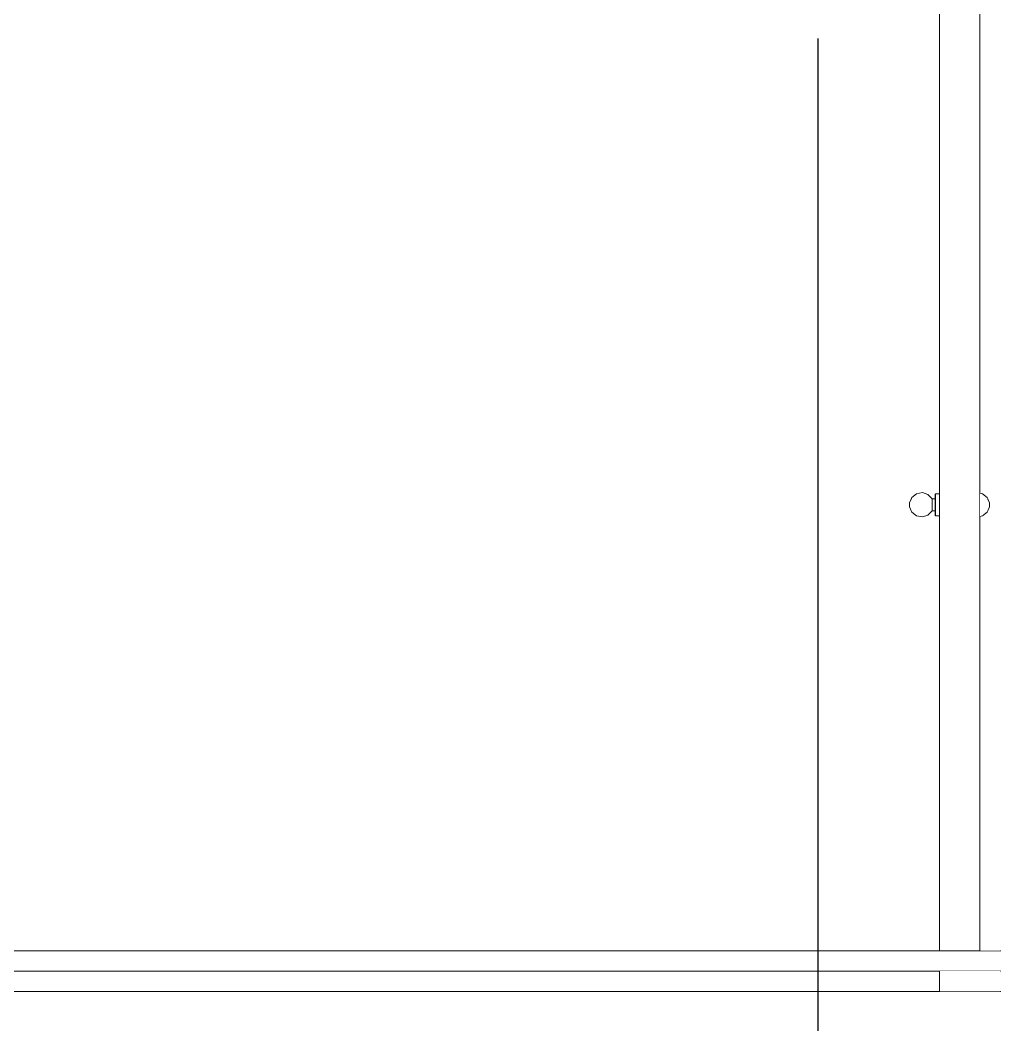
# Model space of a CAD drawing. Extents: x -3080 to 28500, y -1326 to 31609.
# Drawn here: x 25063.2 to 25303.7, y 27187.5 to 27435.3 of the extents above; entities that cross this region are included whole.
import ezdxf
from ezdxf.xclip import XClip

# ---------------------------------------------------------------- set-up
doc = ezdxf.new("R2010")
doc.units = 0
doc.header["$LTSCALE"] = 100
doc.header["$XCLIPFRAME"] = 2
doc.linetypes.add('188K-SM-07-F10-MECH-CR PIPE-Y2257103$0$X-S-FAB_SL ALL$0$COL-CEN-LIN', pattern=[3.25, 2.5, -0.25, 0.25, -0.25])
doc.linetypes.add('188K-SM-07-F10-MECH-CR PIPE-Y2257103$0$X-S-FAB_SL ALL$0$Wipeout_Contour', pattern=[1, 0, -1])
for name, color, linetype in [('0-xref', 8, 'Continuous'), ('188K-SM-07-F10-MECH-CR PIPE-Y2257103$0$X-S-FAB_SL ALL$0$A-WALL-IN', 7, 'Continuous'), ('188K-SM-07-F10-MECH-CR PIPE-Y2257103$0$X-S-FAB_SL ALL$0$ASP_1', 1, 'Continuous'), ('188K-SM-07-F10-MECH-CR PIPE-Y2257103$0$X-S-FAB_SL ALL$0$CCL', 15, '188K-SM-07-F10-MECH-CR PIPE-Y2257103$0$X-S-FAB_SL ALL$0$COL-CEN-LIN'), ('188K-SM-07-F10-MECH-CR PIPE-Y2257103$0$X-S-FAB_SL ALL$0$Door', 7, 'Continuous'), ('188K-SM-07-F10-MECH-CR PIPE-Y2257103$0$X-S-FAB_SL ALL$0$Hattch', 7, 'Continuous'), ('188K-SM-07-F10-MECH-CR PIPE-Y2257103$0$X-S-FAB_SL ALL$0$S-SLAB', 7, 'Continuous')]:
    doc.layers.add(name, color=color, linetype=linetype)

# ---------------------------------------------------------------- blocks, each defined once
blk = doc.blocks.new('188K-SM-07-F10-MECH-CR PIPE-Y2257103$0$X-S-FAB_SL ALL$0$剖面元素_7_3', base_point=(23061.26, -8263.06))
at = {"color": 254, "linetype": '188K-SM-07-F10-MECH-CR PIPE-Y2257103$0$X-S-FAB_SL ALL$0$Wipeout_Contour', "lineweight": 0, "ltscale": 194960.480665}
blk.add_wipeout([(48000.26, -7398.06), (48351.26, -7398.06), (48351.26, -7393.06), (48000.26, -7393.06)], dxfattribs=at).dxf.layer = '188K-SM-07-F10-MECH-CR PIPE-Y2257103$0$X-S-FAB_SL ALL$0$Hattch'
blk = doc.blocks.new('188K-SM-07-F10-MECH-CR PIPE-Y2257103$0$X-S-FAB_SL ALL$0$剖面元素_33_3', base_point=(23061.26, -8263.06))
at = {"layer": '188K-SM-07-F10-MECH-CR PIPE-Y2257103$0$X-S-FAB_SL ALL$0$S-SLAB', "color": 1, "lineweight": 0}
blk.add_line((49266.26, -7398.06), (48000.26, -7398.06), dxfattribs=at)
blk = doc.blocks.new('188K-SM-07-F10-MECH-CR PIPE-Y2257103$0$X-S-FAB_SL ALL$0$剖面元素_36_3', base_point=(23061.26, -8263.06))
at = {"layer": '188K-SM-07-F10-MECH-CR PIPE-Y2257103$0$X-S-FAB_SL ALL$0$S-SLAB', "color": 15, "lineweight": 0}
for p, q in [((48351.26, -7388.06), (48000.26, -7388.06)), ((49266.26, -7388.06), (48361.26, -7388.06)), ((49266.26, -7393.06), (48000.26, -7393.06))]:
    blk.add_line(p, q, dxfattribs=at)
blk = doc.blocks.new('188K-SM-07-F10-MECH-CR PIPE-Y2257103$0$X-S-FAB_SL ALL$0$剖面元素_2226_3', base_point=(23061.26, -8263.06))
at = {"color": 254, "linetype": '188K-SM-07-F10-MECH-CR PIPE-Y2257103$0$X-S-FAB_SL ALL$0$Wipeout_Contour', "lineweight": 0, "ltscale": 586877.618142}
blk.add_wipeout([(48361.26, -7118.06), (48361.26, -7275.21), (48361.91, -7275.33), (48363.05, -7276.23), (48363.63, -7277.57), (48363.63, -7278.56), (48363.05, -7279.89), (48361.91, -7280.8), (48361.26, -7280.92), (48361.26, -7388.06), (48366.26, -7388.06), (48366.26, -7118.06)], dxfattribs=at).dxf.layer = '188K-SM-07-F10-MECH-CR PIPE-Y2257103$0$X-S-FAB_SL ALL$0$Hattch'
at = {"color": 254, "linetype": '188K-SM-07-F10-MECH-CR PIPE-Y2257103$0$X-S-FAB_SL ALL$0$Wipeout_Contour', "lineweight": 0, "ltscale": 195684.006471}
blk.add_wipeout([(48366.26, -7398.06), (48366.26, -7393.06), (48351.26, -7393.06), (48351.26, -7398.06)], dxfattribs=at).dxf.layer = '188K-SM-07-F10-MECH-CR PIPE-Y2257103$0$X-S-FAB_SL ALL$0$Hattch'
at = {"layer": '188K-SM-07-F10-MECH-CR PIPE-Y2257103$0$X-S-FAB_SL ALL$0$A-WALL-IN', "color": 8, "lineweight": 0}
blk.add_line((48351.26, -7398.06), (48351.26, -7393.06), dxfattribs=at)
blk = doc.blocks.new('188K-SM-07-F10-MECH-CR PIPE-Y2257103$0$X-S-FAB_SL ALL$0$剖面元素_2227_3', base_point=(23061.26, -8263.06))
at = {"layer": '188K-SM-07-F10-MECH-CR PIPE-Y2257103$0$X-S-FAB_SL ALL$0$A-WALL-IN', "color": 7, "lineweight": 0}
for p, q in [((48351.26, -7118.06), (48351.26, -7388.06)), ((48361.26, -7118.06), (48361.26, -7388.06)), ((48361.26, -7388.06), (48351.26, -7388.06))]:
    blk.add_line(p, q, dxfattribs=at)
blk = doc.blocks.new('188K-SM-07-F10-MECH-CR PIPE-Y2257103$0$X-S-FAB_SL ALL$0$剖面元素_2228_3', base_point=(23061.26, -8263.06))
at = {"layer": '188K-SM-07-F10-MECH-CR PIPE-Y2257103$0$X-S-FAB_SL ALL$0$Door', "color": 8, "lineweight": 0}
for p, q in [((48351.25, -7163.06), (48351.25, -7170.73)), ((48351.25, -7179.7), (48351.25, -7187.37)), ((48351.25, -7196.34), (48351.25, -7204.01)), ((48351.25, -7212.98), (48351.25, -7220.65)), ((48351.25, -7229.62), (48351.25, -7237.29)), ((48351.25, -7246.26), (48351.25, -7253.93)), ((48351.25, -7262.9), (48351.25, -7270.56)), ((48351.25, -7287.2), (48351.25, -7294.87)), ((48351.25, -7303.84), (48351.25, -7311.51)), ((48351.25, -7320.48), (48351.25, -7328.15)), ((48351.25, -7337.12), (48351.25, -7344.79)), ((48351.25, -7353.76), (48351.25, -7361.43)), ((48351.25, -7370.4), (48351.25, -7378.06))]:
    blk.add_line(p, q, dxfattribs=at)
at = {"color": 254, "linetype": '188K-SM-07-F10-MECH-CR PIPE-Y2257103$0$X-S-FAB_SL ALL$0$Wipeout_Contour', "lineweight": 0, "ltscale": 195555.209718}
blk.add_wipeout([(48344.47, -7276.23), (48343.89, -7277.57), (48343.89, -7277.64), (48344.47, -7276.48)], dxfattribs=at).dxf.layer = '188K-SM-07-F10-MECH-CR PIPE-Y2257103$0$X-S-FAB_SL ALL$0$Hattch'
at = {"color": 254, "linetype": '188K-SM-07-F10-MECH-CR PIPE-Y2257103$0$X-S-FAB_SL ALL$0$Wipeout_Contour', "lineweight": 0, "ltscale": 195630.995733}
blk.add_wipeout([(48363.05, -7276.23), (48363.05, -7276.48), (48363.63, -7277.64), (48363.63, -7277.57)], dxfattribs=at).dxf.layer = '188K-SM-07-F10-MECH-CR PIPE-Y2257103$0$X-S-FAB_SL ALL$0$Hattch'
at = {"color": 254, "linetype": '188K-SM-07-F10-MECH-CR PIPE-Y2257103$0$X-S-FAB_SL ALL$0$Wipeout_Contour', "lineweight": 0, "ltscale": 195555.418083}
blk.add_wipeout([(48343.89, -7277.64), (48343.89, -7277.82), (48344.47, -7277.15), (48344.47, -7276.48)], dxfattribs=at).dxf.layer = '188K-SM-07-F10-MECH-CR PIPE-Y2257103$0$X-S-FAB_SL ALL$0$Hattch'
at = {"color": 254, "linetype": '188K-SM-07-F10-MECH-CR PIPE-Y2257103$0$X-S-FAB_SL ALL$0$Wipeout_Contour', "lineweight": 0, "ltscale": 195631.204017}
blk.add_wipeout([(48363.05, -7277.15), (48363.63, -7277.82), (48363.63, -7277.64), (48363.05, -7276.48)], dxfattribs=at).dxf.layer = '188K-SM-07-F10-MECH-CR PIPE-Y2257103$0$X-S-FAB_SL ALL$0$Hattch'
at = {"color": 254, "linetype": '188K-SM-07-F10-MECH-CR PIPE-Y2257103$0$X-S-FAB_SL ALL$0$Wipeout_Contour', "lineweight": 0, "ltscale": 195557.995055}
blk.add_wipeout([(48345.62, -7275.33), (48344.47, -7276.23), (48344.47, -7276.48), (48345.62, -7275.69)], dxfattribs=at).dxf.layer = '188K-SM-07-F10-MECH-CR PIPE-Y2257103$0$X-S-FAB_SL ALL$0$Hattch'
at = {"color": 254, "linetype": '188K-SM-07-F10-MECH-CR PIPE-Y2257103$0$X-S-FAB_SL ALL$0$Wipeout_Contour', "lineweight": 0, "ltscale": 195626.958647}
blk.add_wipeout([(48361.91, -7275.33), (48361.91, -7275.69), (48363.05, -7276.48), (48363.05, -7276.23)], dxfattribs=at).dxf.layer = '188K-SM-07-F10-MECH-CR PIPE-Y2257103$0$X-S-FAB_SL ALL$0$Hattch'
at = {"color": 254, "linetype": '188K-SM-07-F10-MECH-CR PIPE-Y2257103$0$X-S-FAB_SL ALL$0$Wipeout_Contour', "lineweight": 0, "ltscale": 195556.462797}
blk.add_wipeout([(48344.47, -7279.65), (48343.89, -7278.49), (48343.89, -7278.56), (48344.47, -7279.89)], dxfattribs=at).dxf.layer = '188K-SM-07-F10-MECH-CR PIPE-Y2257103$0$X-S-FAB_SL ALL$0$Hattch'
at = {"color": 254, "linetype": '188K-SM-07-F10-MECH-CR PIPE-Y2257103$0$X-S-FAB_SL ALL$0$Wipeout_Contour', "lineweight": 0, "ltscale": 195631.557759}
blk.add_wipeout([(48363.05, -7278.06), (48363.63, -7278.06), (48363.63, -7277.82), (48363.05, -7277.15)], dxfattribs=at).dxf.layer = '188K-SM-07-F10-MECH-CR PIPE-Y2257103$0$X-S-FAB_SL ALL$0$Hattch'
at = {"color": 254, "linetype": '188K-SM-07-F10-MECH-CR PIPE-Y2257103$0$X-S-FAB_SL ALL$0$Wipeout_Contour', "lineweight": 0, "ltscale": 195556.254369}
blk.add_wipeout([(48343.89, -7278.31), (48343.89, -7278.49), (48344.47, -7279.65), (48344.47, -7278.98)], dxfattribs=at).dxf.layer = '188K-SM-07-F10-MECH-CR PIPE-Y2257103$0$X-S-FAB_SL ALL$0$Hattch'
at = {"color": 254, "linetype": '188K-SM-07-F10-MECH-CR PIPE-Y2257103$0$X-S-FAB_SL ALL$0$Wipeout_Contour', "lineweight": 0, "ltscale": 195627.316512}
blk.add_wipeout([(48361.91, -7276.7), (48363.05, -7277.15), (48363.05, -7276.48), (48361.91, -7275.69)], dxfattribs=at).dxf.layer = '188K-SM-07-F10-MECH-CR PIPE-Y2257103$0$X-S-FAB_SL ALL$0$Hattch'
at = {"color": 254, "linetype": '188K-SM-07-F10-MECH-CR PIPE-Y2257103$0$X-S-FAB_SL ALL$0$Wipeout_Contour', "lineweight": 0, "ltscale": 195555.900442}
blk.add_wipeout([(48343.89, -7278.06), (48343.89, -7278.31), (48344.47, -7278.98), (48344.47, -7278.06)], dxfattribs=at).dxf.layer = '188K-SM-07-F10-MECH-CR PIPE-Y2257103$0$X-S-FAB_SL ALL$0$Hattch'
at = {"color": 254, "linetype": '188K-SM-07-F10-MECH-CR PIPE-Y2257103$0$X-S-FAB_SL ALL$0$Wipeout_Contour', "lineweight": 0, "ltscale": 195623.125827}
blk.add_wipeout([(48361.26, -7275.59), (48361.91, -7275.69), (48361.91, -7275.33), (48361.26, -7275.21)], dxfattribs=at).dxf.layer = '188K-SM-07-F10-MECH-CR PIPE-Y2257103$0$X-S-FAB_SL ALL$0$Hattch'
at = {"color": 254, "linetype": '188K-SM-07-F10-MECH-CR PIPE-Y2257103$0$X-S-FAB_SL ALL$0$Wipeout_Contour', "lineweight": 0, "ltscale": 195555.771962}
blk.add_wipeout([(48343.89, -7277.82), (48343.89, -7278.06), (48344.47, -7278.06), (48344.47, -7277.15)], dxfattribs=at).dxf.layer = '188K-SM-07-F10-MECH-CR PIPE-Y2257103$0$X-S-FAB_SL ALL$0$Hattch'
at = {"color": 254, "linetype": '188K-SM-07-F10-MECH-CR PIPE-Y2257103$0$X-S-FAB_SL ALL$0$Wipeout_Contour', "lineweight": 0, "ltscale": 195560.5003}
blk.add_wipeout([(48345.62, -7280.43), (48344.47, -7279.65), (48344.47, -7279.89), (48345.62, -7280.8)], dxfattribs=at).dxf.layer = '188K-SM-07-F10-MECH-CR PIPE-Y2257103$0$X-S-FAB_SL ALL$0$Hattch'
at = {"color": 254, "linetype": '188K-SM-07-F10-MECH-CR PIPE-Y2257103$0$X-S-FAB_SL ALL$0$Wipeout_Contour', "lineweight": 0, "ltscale": 195631.686187}
blk.add_wipeout([(48363.05, -7278.98), (48363.63, -7278.31), (48363.63, -7278.06), (48363.05, -7278.06)], dxfattribs=at).dxf.layer = '188K-SM-07-F10-MECH-CR PIPE-Y2257103$0$X-S-FAB_SL ALL$0$Hattch'
at = {"color": 254, "linetype": '188K-SM-07-F10-MECH-CR PIPE-Y2257103$0$X-S-FAB_SL ALL$0$Wipeout_Contour', "lineweight": 0, "ltscale": 195558.353047}
blk.add_wipeout([(48344.47, -7276.48), (48344.47, -7277.15), (48345.62, -7276.7), (48345.62, -7275.69)], dxfattribs=at).dxf.layer = '188K-SM-07-F10-MECH-CR PIPE-Y2257103$0$X-S-FAB_SL ALL$0$Hattch'
at = {"color": 254, "linetype": '188K-SM-07-F10-MECH-CR PIPE-Y2257103$0$X-S-FAB_SL ALL$0$Wipeout_Contour', "lineweight": 0, "ltscale": 195560.142143}
blk.add_wipeout([(48344.47, -7278.98), (48344.47, -7279.65), (48345.62, -7280.43), (48345.62, -7279.43)], dxfattribs=at).dxf.layer = '188K-SM-07-F10-MECH-CR PIPE-Y2257103$0$X-S-FAB_SL ALL$0$Hattch'
at = {"color": 254, "linetype": '188K-SM-07-F10-MECH-CR PIPE-Y2257103$0$X-S-FAB_SL ALL$0$Wipeout_Contour', "lineweight": 0, "ltscale": 195632.039978}
blk.add_wipeout([(48363.05, -7279.65), (48363.63, -7278.49), (48363.63, -7278.31), (48363.05, -7278.98)], dxfattribs=at).dxf.layer = '188K-SM-07-F10-MECH-CR PIPE-Y2257103$0$X-S-FAB_SL ALL$0$Hattch'
at = {"color": 254, "linetype": '188K-SM-07-F10-MECH-CR PIPE-Y2257103$0$X-S-FAB_SL ALL$0$Wipeout_Contour', "lineweight": 0, "ltscale": 195562.762292}
blk.add_wipeout([(48345.62, -7275.69), (48347.05, -7275.47), (48347.05, -7275.07), (48345.62, -7275.33)], dxfattribs=at).dxf.layer = '188K-SM-07-F10-MECH-CR PIPE-Y2257103$0$X-S-FAB_SL ALL$0$Hattch'
at = {"color": 254, "linetype": '188K-SM-07-F10-MECH-CR PIPE-Y2257103$0$X-S-FAB_SL ALL$0$Wipeout_Contour', "lineweight": 0, "ltscale": 195559.53811}
blk.add_wipeout([(48344.47, -7278.06), (48344.47, -7278.98), (48345.62, -7279.43), (48345.62, -7278.06)], dxfattribs=at).dxf.layer = '188K-SM-07-F10-MECH-CR PIPE-Y2257103$0$X-S-FAB_SL ALL$0$Hattch'
at = {"color": 254, "linetype": '188K-SM-07-F10-MECH-CR PIPE-Y2257103$0$X-S-FAB_SL ALL$0$Wipeout_Contour', "lineweight": 0, "ltscale": 195632.248325}
blk.add_wipeout([(48363.05, -7279.65), (48363.05, -7279.89), (48363.63, -7278.56), (48363.63, -7278.49)], dxfattribs=at).dxf.layer = '188K-SM-07-F10-MECH-CR PIPE-Y2257103$0$X-S-FAB_SL ALL$0$Hattch'
at = {"color": 254, "linetype": '188K-SM-07-F10-MECH-CR PIPE-Y2257103$0$X-S-FAB_SL ALL$0$Wipeout_Contour', "lineweight": 0, "ltscale": 195558.956932}
blk.add_wipeout([(48344.47, -7277.15), (48344.47, -7278.06), (48345.62, -7278.06), (48345.62, -7276.7)], dxfattribs=at).dxf.layer = '188K-SM-07-F10-MECH-CR PIPE-Y2257103$0$X-S-FAB_SL ALL$0$Hattch'
at = {"color": 254, "linetype": '188K-SM-07-F10-MECH-CR PIPE-Y2257103$0$X-S-FAB_SL ALL$0$Wipeout_Contour', "lineweight": 0, "ltscale": 195627.920185}
blk.add_wipeout([(48361.91, -7278.06), (48363.05, -7278.06), (48363.05, -7277.15), (48361.91, -7276.7)], dxfattribs=at).dxf.layer = '188K-SM-07-F10-MECH-CR PIPE-Y2257103$0$X-S-FAB_SL ALL$0$Hattch'
at = {"color": 254, "linetype": '188K-SM-07-F10-MECH-CR PIPE-Y2257103$0$X-S-FAB_SL ALL$0$Wipeout_Contour', "lineweight": 0, "ltscale": 195565.929396}
blk.add_wipeout([(48345.62, -7280.8), (48347.05, -7281.06), (48347.05, -7280.66), (48345.62, -7280.43)], dxfattribs=at).dxf.layer = '188K-SM-07-F10-MECH-CR PIPE-Y2257103$0$X-S-FAB_SL ALL$0$Hattch'
at = {"layer": '188K-SM-07-F10-MECH-CR PIPE-Y2257103$0$X-S-FAB_SL ALL$0$Door', "color": 8, "lineweight": 0}
for p, q in [((48343.89, -7277.57), (48343.89, -7277.64)), ((48343.89, -7277.64), (48343.89, -7277.82)), ((48343.89, -7277.82), (48343.89, -7278.06)), ((48343.89, -7278.06), (48343.89, -7278.31)), ((48343.89, -7278.31), (48343.89, -7278.49)), ((48343.89, -7278.49), (48343.89, -7278.56))]:
    blk.add_line(p, q, dxfattribs=at)
at = {"color": 254, "linetype": '188K-SM-07-F10-MECH-CR PIPE-Y2257103$0$X-S-FAB_SL ALL$0$Wipeout_Contour', "lineweight": 0, "ltscale": 195563.191971}
blk.add_wipeout([(48345.62, -7275.69), (48345.62, -7276.7), (48347.05, -7276.57), (48347.05, -7275.47)], dxfattribs=at).dxf.layer = '188K-SM-07-F10-MECH-CR PIPE-Y2257103$0$X-S-FAB_SL ALL$0$Hattch'
at = {"color": 254, "linetype": '188K-SM-07-F10-MECH-CR PIPE-Y2257103$0$X-S-FAB_SL ALL$0$Wipeout_Contour', "lineweight": 0, "ltscale": 195623.542442}
blk.add_wipeout([(48361.26, -7275.59), (48361.26, -7276.64), (48361.91, -7276.7), (48361.91, -7275.69)], dxfattribs=at).dxf.layer = '188K-SM-07-F10-MECH-CR PIPE-Y2257103$0$X-S-FAB_SL ALL$0$Hattch'
at = {"color": 254, "linetype": '188K-SM-07-F10-MECH-CR PIPE-Y2257103$0$X-S-FAB_SL ALL$0$Wipeout_Contour', "lineweight": 0, "ltscale": 195565.499481}
blk.add_wipeout([(48345.62, -7279.43), (48345.62, -7280.43), (48347.05, -7280.66), (48347.05, -7279.56)], dxfattribs=at).dxf.layer = '188K-SM-07-F10-MECH-CR PIPE-Y2257103$0$X-S-FAB_SL ALL$0$Hattch'
at = {"color": 254, "linetype": '188K-SM-07-F10-MECH-CR PIPE-Y2257103$0$X-S-FAB_SL ALL$0$Wipeout_Contour', "lineweight": 0, "ltscale": 195628.50116}
blk.add_wipeout([(48361.91, -7279.43), (48363.05, -7278.98), (48363.05, -7278.06), (48361.91, -7278.06)], dxfattribs=at).dxf.layer = '188K-SM-07-F10-MECH-CR PIPE-Y2257103$0$X-S-FAB_SL ALL$0$Hattch'
at = {"layer": '188K-SM-07-F10-MECH-CR PIPE-Y2257103$0$X-S-FAB_SL ALL$0$Door', "color": 8, "lineweight": 0}
for p, q in [((48361.91, -7275.33), (48361.26, -7275.21)), ((48363.63, -7277.57), (48363.63, -7277.64))]:
    blk.add_line(p, q, dxfattribs=at)
at = {"color": 254, "linetype": '188K-SM-07-F10-MECH-CR PIPE-Y2257103$0$X-S-FAB_SL ALL$0$Wipeout_Contour', "lineweight": 0, "ltscale": 195568.399419}
blk.add_wipeout([(48348.44, -7275.52), (48347.05, -7275.07), (48347.05, -7275.47), (48348.44, -7275.86)], dxfattribs=at).dxf.layer = '188K-SM-07-F10-MECH-CR PIPE-Y2257103$0$X-S-FAB_SL ALL$0$Hattch'
at = {"color": 254, "linetype": '188K-SM-07-F10-MECH-CR PIPE-Y2257103$0$X-S-FAB_SL ALL$0$Wipeout_Contour', "lineweight": 0, "ltscale": 195564.759228}
blk.add_wipeout([(48345.62, -7278.06), (48345.62, -7279.43), (48347.05, -7279.56), (48347.05, -7278.06)], dxfattribs=at).dxf.layer = '188K-SM-07-F10-MECH-CR PIPE-Y2257103$0$X-S-FAB_SL ALL$0$Hattch'
at = {"color": 254, "linetype": '188K-SM-07-F10-MECH-CR PIPE-Y2257103$0$X-S-FAB_SL ALL$0$Wipeout_Contour', "lineweight": 0, "ltscale": 195629.104981}
blk.add_wipeout([(48361.91, -7280.43), (48363.05, -7279.65), (48363.05, -7278.98), (48361.91, -7279.43)], dxfattribs=at).dxf.layer = '188K-SM-07-F10-MECH-CR PIPE-Y2257103$0$X-S-FAB_SL ALL$0$Hattch'
at = {"layer": '188K-SM-07-F10-MECH-CR PIPE-Y2257103$0$X-S-FAB_SL ALL$0$Door', "color": 8, "lineweight": 0}
for p, q in [((48363.63, -7277.64), (48363.63, -7277.82)), ((48363.63, -7277.82), (48363.63, -7278.06)), ((48344.47, -7279.89), (48345.62, -7280.8)), ((48363.63, -7278.06), (48363.63, -7278.31))]:
    blk.add_line(p, q, dxfattribs=at)
at = {"color": 254, "linetype": '188K-SM-07-F10-MECH-CR PIPE-Y2257103$0$X-S-FAB_SL ALL$0$Wipeout_Contour', "lineweight": 0, "ltscale": 195563.931987}
blk.add_wipeout([(48345.62, -7276.7), (48345.62, -7278.06), (48347.05, -7278.06), (48347.05, -7276.57)], dxfattribs=at).dxf.layer = '188K-SM-07-F10-MECH-CR PIPE-Y2257103$0$X-S-FAB_SL ALL$0$Hattch'
at = {"color": 254, "linetype": '188K-SM-07-F10-MECH-CR PIPE-Y2257103$0$X-S-FAB_SL ALL$0$Wipeout_Contour', "lineweight": 0, "ltscale": 195624.262792}
blk.add_wipeout([(48361.26, -7276.64), (48361.26, -7278.06), (48361.91, -7278.06), (48361.91, -7276.7)], dxfattribs=at).dxf.layer = '188K-SM-07-F10-MECH-CR PIPE-Y2257103$0$X-S-FAB_SL ALL$0$Hattch'
at = {"color": 254, "linetype": '188K-SM-07-F10-MECH-CR PIPE-Y2257103$0$X-S-FAB_SL ALL$0$Wipeout_Contour', "lineweight": 0, "ltscale": 195571.456324}
blk.add_wipeout([(48347.05, -7281.06), (48348.44, -7280.61), (48348.44, -7280.27), (48347.05, -7280.66)], dxfattribs=at).dxf.layer = '188K-SM-07-F10-MECH-CR PIPE-Y2257103$0$X-S-FAB_SL ALL$0$Hattch'
at = {"color": 254, "linetype": '188K-SM-07-F10-MECH-CR PIPE-Y2257103$0$X-S-FAB_SL ALL$0$Wipeout_Contour', "lineweight": 0, "ltscale": 195629.463012}
blk.add_wipeout([(48361.91, -7280.43), (48361.91, -7280.8), (48363.05, -7279.89), (48363.05, -7279.65)], dxfattribs=at).dxf.layer = '188K-SM-07-F10-MECH-CR PIPE-Y2257103$0$X-S-FAB_SL ALL$0$Hattch'
at = {"layer": '188K-SM-07-F10-MECH-CR PIPE-Y2257103$0$X-S-FAB_SL ALL$0$Door', "color": 8, "lineweight": 0}
for p, q in [((48344.47, -7276.23), (48345.62, -7275.33)), ((48363.05, -7276.23), (48361.91, -7275.33)), ((48343.89, -7277.57), (48344.47, -7276.23)), ((48343.89, -7278.56), (48344.47, -7279.89)), ((48363.63, -7278.31), (48363.63, -7278.49)), ((48363.63, -7278.49), (48363.63, -7278.56))]:
    blk.add_line(p, q, dxfattribs=at)
at = {"color": 254, "linetype": '188K-SM-07-F10-MECH-CR PIPE-Y2257103$0$X-S-FAB_SL ALL$0$Wipeout_Contour', "lineweight": 0, "ltscale": 195568.819029}
blk.add_wipeout([(48347.05, -7275.47), (48347.05, -7276.57), (48348.44, -7276.79), (48348.44, -7275.86)], dxfattribs=at).dxf.layer = '188K-SM-07-F10-MECH-CR PIPE-Y2257103$0$X-S-FAB_SL ALL$0$Hattch'
at = {"color": 254, "linetype": '188K-SM-07-F10-MECH-CR PIPE-Y2257103$0$X-S-FAB_SL ALL$0$Wipeout_Contour', "lineweight": 0, "ltscale": 195571.03649}
blk.add_wipeout([(48347.05, -7279.56), (48347.05, -7280.66), (48348.44, -7280.27), (48348.44, -7279.34)], dxfattribs=at).dxf.layer = '188K-SM-07-F10-MECH-CR PIPE-Y2257103$0$X-S-FAB_SL ALL$0$Hattch'
at = {"color": 254, "linetype": '188K-SM-07-F10-MECH-CR PIPE-Y2257103$0$X-S-FAB_SL ALL$0$Wipeout_Contour', "lineweight": 0, "ltscale": 195625.082138}
blk.add_wipeout([(48361.26, -7278.06), (48361.26, -7279.49), (48361.91, -7279.43), (48361.91, -7278.06)], dxfattribs=at).dxf.layer = '188K-SM-07-F10-MECH-CR PIPE-Y2257103$0$X-S-FAB_SL ALL$0$Hattch'
at = {"layer": '188K-SM-07-F10-MECH-CR PIPE-Y2257103$0$X-S-FAB_SL ALL$0$Door', "color": 8, "lineweight": 0}
blk.add_line((48363.63, -7277.57), (48363.05, -7276.23), dxfattribs=at)
at = {"color": 254, "linetype": '188K-SM-07-F10-MECH-CR PIPE-Y2257103$0$X-S-FAB_SL ALL$0$Wipeout_Contour', "lineweight": 0, "ltscale": 195573.569103}
blk.add_wipeout([(48349.45, -7276.56), (48348.44, -7275.52), (48348.44, -7275.86), (48349.45, -7276.76)], dxfattribs=at).dxf.layer = '188K-SM-07-F10-MECH-CR PIPE-Y2257103$0$X-S-FAB_SL ALL$0$Hattch'
at = {"color": 254, "linetype": '188K-SM-07-F10-MECH-CR PIPE-Y2257103$0$X-S-FAB_SL ALL$0$Wipeout_Contour', "lineweight": 0, "ltscale": 195570.318014}
blk.add_wipeout([(48347.05, -7278.06), (48347.05, -7279.56), (48348.44, -7279.34), (48348.44, -7278.06)], dxfattribs=at).dxf.layer = '188K-SM-07-F10-MECH-CR PIPE-Y2257103$0$X-S-FAB_SL ALL$0$Hattch'
at = {"color": 254, "linetype": '188K-SM-07-F10-MECH-CR PIPE-Y2257103$0$X-S-FAB_SL ALL$0$Wipeout_Contour', "lineweight": 0, "ltscale": 195625.802716}
blk.add_wipeout([(48361.26, -7279.49), (48361.26, -7280.53), (48361.91, -7280.43), (48361.91, -7279.43)], dxfattribs=at).dxf.layer = '188K-SM-07-F10-MECH-CR PIPE-Y2257103$0$X-S-FAB_SL ALL$0$Hattch'
at = {"layer": '188K-SM-07-F10-MECH-CR PIPE-Y2257103$0$X-S-FAB_SL ALL$0$Door', "color": 8, "lineweight": 0}
blk.add_line((48345.62, -7280.8), (48347.05, -7281.06), dxfattribs=at)
at = {"color": 254, "linetype": '188K-SM-07-F10-MECH-CR PIPE-Y2257103$0$X-S-FAB_SL ALL$0$Wipeout_Contour', "lineweight": 0, "ltscale": 195569.537287}
blk.add_wipeout([(48347.05, -7276.57), (48347.05, -7278.06), (48348.44, -7278.06), (48348.44, -7276.79)], dxfattribs=at).dxf.layer = '188K-SM-07-F10-MECH-CR PIPE-Y2257103$0$X-S-FAB_SL ALL$0$Hattch'
at = {"color": 254, "linetype": '188K-SM-07-F10-MECH-CR PIPE-Y2257103$0$X-S-FAB_SL ALL$0$Wipeout_Contour', "lineweight": 0, "ltscale": 195575.784511}
blk.add_wipeout([(48349.45, -7279.36), (48348.44, -7280.27), (48348.44, -7280.61), (48349.45, -7279.56)], dxfattribs=at).dxf.layer = '188K-SM-07-F10-MECH-CR PIPE-Y2257103$0$X-S-FAB_SL ALL$0$Hattch'
at = {"color": 254, "linetype": '188K-SM-07-F10-MECH-CR PIPE-Y2257103$0$X-S-FAB_SL ALL$0$Wipeout_Contour', "lineweight": 0, "ltscale": 195626.219555}
blk.add_wipeout([(48361.26, -7280.92), (48361.91, -7280.8), (48361.91, -7280.43), (48361.26, -7280.53)], dxfattribs=at).dxf.layer = '188K-SM-07-F10-MECH-CR PIPE-Y2257103$0$X-S-FAB_SL ALL$0$Hattch'
at = {"layer": '188K-SM-07-F10-MECH-CR PIPE-Y2257103$0$X-S-FAB_SL ALL$0$Door', "color": 8, "lineweight": 0}
for p, q in [((48345.62, -7275.33), (48347.05, -7275.07)), ((48363.05, -7279.89), (48361.91, -7280.8)), ((48363.63, -7278.56), (48363.05, -7279.89)), ((48361.91, -7280.8), (48361.26, -7280.92))]:
    blk.add_line(p, q, dxfattribs=at)
at = {"color": 254, "linetype": '188K-SM-07-F10-MECH-CR PIPE-Y2257103$0$X-S-FAB_SL ALL$0$Wipeout_Contour', "lineweight": 0, "ltscale": 195573.892794}
blk.add_wipeout([(48348.44, -7275.86), (48348.44, -7276.79), (48349.45, -7277.31), (48349.45, -7276.76)], dxfattribs=at).dxf.layer = '188K-SM-07-F10-MECH-CR PIPE-Y2257103$0$X-S-FAB_SL ALL$0$Hattch'
at = {"color": 254, "linetype": '188K-SM-07-F10-MECH-CR PIPE-Y2257103$0$X-S-FAB_SL ALL$0$Wipeout_Contour', "lineweight": 0, "ltscale": 195575.460683}
blk.add_wipeout([(48348.44, -7279.34), (48348.44, -7280.27), (48349.45, -7279.36), (48349.45, -7278.81)], dxfattribs=at).dxf.layer = '188K-SM-07-F10-MECH-CR PIPE-Y2257103$0$X-S-FAB_SL ALL$0$Hattch'
at = {"color": 254, "linetype": '188K-SM-07-F10-MECH-CR PIPE-Y2257103$0$X-S-FAB_SL ALL$0$Wipeout_Contour', "lineweight": 0, "ltscale": 195575.851793}
blk.add_wipeout([(48349.45, -7276.76), (48349.46, -7276.76), (48349.46, -7276.56), (48349.45, -7276.56)], dxfattribs=at).dxf.layer = '188K-SM-07-F10-MECH-CR PIPE-Y2257103$0$X-S-FAB_SL ALL$0$Hattch'
at = {"color": 254, "linetype": '188K-SM-07-F10-MECH-CR PIPE-Y2257103$0$X-S-FAB_SL ALL$0$Wipeout_Contour', "lineweight": 0, "ltscale": 195574.916743}
blk.add_wipeout([(48348.44, -7278.06), (48348.44, -7279.34), (48349.45, -7278.81), (48349.45, -7278.06)], dxfattribs=at).dxf.layer = '188K-SM-07-F10-MECH-CR PIPE-Y2257103$0$X-S-FAB_SL ALL$0$Hattch'
at = {"color": 254, "linetype": '188K-SM-07-F10-MECH-CR PIPE-Y2257103$0$X-S-FAB_SL ALL$0$Wipeout_Contour', "lineweight": 0, "ltscale": 195574.436616}
blk.add_wipeout([(48348.44, -7276.79), (48348.44, -7278.06), (48349.45, -7278.06), (48349.45, -7277.31)], dxfattribs=at).dxf.layer = '188K-SM-07-F10-MECH-CR PIPE-Y2257103$0$X-S-FAB_SL ALL$0$Hattch'
at = {"color": 254, "linetype": '188K-SM-07-F10-MECH-CR PIPE-Y2257103$0$X-S-FAB_SL ALL$0$Wipeout_Contour', "lineweight": 0, "ltscale": 195577.518378}
blk.add_wipeout([(48349.46, -7279.36), (48349.45, -7279.36), (48349.45, -7279.56), (48349.46, -7279.56)], dxfattribs=at).dxf.layer = '188K-SM-07-F10-MECH-CR PIPE-Y2257103$0$X-S-FAB_SL ALL$0$Hattch'
at = {"color": 254, "linetype": '188K-SM-07-F10-MECH-CR PIPE-Y2257103$0$X-S-FAB_SL ALL$0$Wipeout_Contour', "lineweight": 0, "ltscale": 195576.07504}
blk.add_wipeout([(48349.45, -7276.76), (48349.45, -7277.31), (48349.46, -7277.31), (48349.46, -7276.76)], dxfattribs=at).dxf.layer = '188K-SM-07-F10-MECH-CR PIPE-Y2257103$0$X-S-FAB_SL ALL$0$Hattch'
at = {"color": 254, "linetype": '188K-SM-07-F10-MECH-CR PIPE-Y2257103$0$X-S-FAB_SL ALL$0$Wipeout_Contour', "lineweight": 0, "ltscale": 195577.295065}
blk.add_wipeout([(48349.45, -7278.81), (48349.45, -7279.36), (48349.46, -7279.36), (48349.46, -7278.81)], dxfattribs=at).dxf.layer = '188K-SM-07-F10-MECH-CR PIPE-Y2257103$0$X-S-FAB_SL ALL$0$Hattch'
at = {"color": 254, "linetype": '188K-SM-07-F10-MECH-CR PIPE-Y2257103$0$X-S-FAB_SL ALL$0$Wipeout_Contour', "lineweight": 0, "ltscale": 195577.414199}
blk.add_wipeout([(48350.24, -7276.56), (48349.46, -7276.56), (48349.46, -7276.76), (48350.24, -7276.76)], dxfattribs=at).dxf.layer = '188K-SM-07-F10-MECH-CR PIPE-Y2257103$0$X-S-FAB_SL ALL$0$Hattch'
at = {"color": 254, "linetype": '188K-SM-07-F10-MECH-CR PIPE-Y2257103$0$X-S-FAB_SL ALL$0$Wipeout_Contour', "lineweight": 0, "ltscale": 195576.908299}
blk.add_wipeout([(48349.45, -7278.06), (48349.45, -7278.81), (48349.46, -7278.81), (48349.46, -7278.06)], dxfattribs=at).dxf.layer = '188K-SM-07-F10-MECH-CR PIPE-Y2257103$0$X-S-FAB_SL ALL$0$Hattch'
at = {"layer": '188K-SM-07-F10-MECH-CR PIPE-Y2257103$0$X-S-FAB_SL ALL$0$Door', "color": 8, "lineweight": 0}
blk.add_line((48347.05, -7275.07), (48348.44, -7275.52), dxfattribs=at)
at = {"color": 254, "linetype": '188K-SM-07-F10-MECH-CR PIPE-Y2257103$0$X-S-FAB_SL ALL$0$Wipeout_Contour', "lineweight": 0, "ltscale": 195576.461739}
blk.add_wipeout([(48349.45, -7277.31), (48349.45, -7278.06), (48349.46, -7278.06), (48349.46, -7277.31)], dxfattribs=at).dxf.layer = '188K-SM-07-F10-MECH-CR PIPE-Y2257103$0$X-S-FAB_SL ALL$0$Hattch'
at = {"color": 254, "linetype": '188K-SM-07-F10-MECH-CR PIPE-Y2257103$0$X-S-FAB_SL ALL$0$Wipeout_Contour', "lineweight": 0, "ltscale": 195579.080772}
blk.add_wipeout([(48350.24, -7279.36), (48349.46, -7279.36), (48349.46, -7279.56), (48350.24, -7279.56)], dxfattribs=at).dxf.layer = '188K-SM-07-F10-MECH-CR PIPE-Y2257103$0$X-S-FAB_SL ALL$0$Hattch'
at = {"layer": '188K-SM-07-F10-MECH-CR PIPE-Y2257103$0$X-S-FAB_SL ALL$0$Door', "color": 8, "lineweight": 0}
blk.add_line((48347.05, -7281.06), (48348.44, -7280.61), dxfattribs=at)
at = {"color": 254, "linetype": '188K-SM-07-F10-MECH-CR PIPE-Y2257103$0$X-S-FAB_SL ALL$0$Wipeout_Contour', "lineweight": 0, "ltscale": 195577.637445}
blk.add_wipeout([(48349.46, -7276.76), (48349.46, -7277.31), (48350.24, -7277.31), (48350.24, -7276.76)], dxfattribs=at).dxf.layer = '188K-SM-07-F10-MECH-CR PIPE-Y2257103$0$X-S-FAB_SL ALL$0$Hattch'
at = {"color": 254, "linetype": '188K-SM-07-F10-MECH-CR PIPE-Y2257103$0$X-S-FAB_SL ALL$0$Wipeout_Contour', "lineweight": 0, "ltscale": 195578.857461}
blk.add_wipeout([(48349.46, -7278.81), (48349.46, -7279.36), (48350.24, -7279.36), (48350.24, -7278.81)], dxfattribs=at).dxf.layer = '188K-SM-07-F10-MECH-CR PIPE-Y2257103$0$X-S-FAB_SL ALL$0$Hattch'
at = {"color": 254, "linetype": '188K-SM-07-F10-MECH-CR PIPE-Y2257103$0$X-S-FAB_SL ALL$0$Wipeout_Contour', "lineweight": 0, "ltscale": 195578.992424}
blk.add_wipeout([(48350.24, -7276.76), (48350.25, -7276.76), (48350.25, -7276.56), (48350.24, -7276.56)], dxfattribs=at).dxf.layer = '188K-SM-07-F10-MECH-CR PIPE-Y2257103$0$X-S-FAB_SL ALL$0$Hattch'
at = {"color": 254, "linetype": '188K-SM-07-F10-MECH-CR PIPE-Y2257103$0$X-S-FAB_SL ALL$0$Wipeout_Contour', "lineweight": 0, "ltscale": 195578.470698}
blk.add_wipeout([(48349.46, -7278.06), (48349.46, -7278.81), (48350.24, -7278.81), (48350.24, -7278.06)], dxfattribs=at).dxf.layer = '188K-SM-07-F10-MECH-CR PIPE-Y2257103$0$X-S-FAB_SL ALL$0$Hattch'
at = {"color": 254, "linetype": '188K-SM-07-F10-MECH-CR PIPE-Y2257103$0$X-S-FAB_SL ALL$0$Wipeout_Contour', "lineweight": 0, "ltscale": 195578.024141}
blk.add_wipeout([(48349.46, -7277.31), (48349.46, -7278.06), (48350.24, -7278.06), (48350.24, -7277.31)], dxfattribs=at).dxf.layer = '188K-SM-07-F10-MECH-CR PIPE-Y2257103$0$X-S-FAB_SL ALL$0$Hattch'
at = {"color": 254, "linetype": '188K-SM-07-F10-MECH-CR PIPE-Y2257103$0$X-S-FAB_SL ALL$0$Wipeout_Contour', "lineweight": 0, "ltscale": 195580.658982}
blk.add_wipeout([(48350.24, -7279.56), (48350.25, -7279.56), (48350.25, -7279.36), (48350.24, -7279.36)], dxfattribs=at).dxf.layer = '188K-SM-07-F10-MECH-CR PIPE-Y2257103$0$X-S-FAB_SL ALL$0$Hattch'
at = {"color": 254, "linetype": '188K-SM-07-F10-MECH-CR PIPE-Y2257103$0$X-S-FAB_SL ALL$0$Wipeout_Contour', "lineweight": 0, "ltscale": 195579.215667}
blk.add_wipeout([(48350.24, -7276.76), (48350.24, -7277.31), (48350.25, -7277.31), (48350.25, -7276.76)], dxfattribs=at).dxf.layer = '188K-SM-07-F10-MECH-CR PIPE-Y2257103$0$X-S-FAB_SL ALL$0$Hattch'
at = {"color": 254, "linetype": '188K-SM-07-F10-MECH-CR PIPE-Y2257103$0$X-S-FAB_SL ALL$0$Wipeout_Contour', "lineweight": 0, "ltscale": 195580.435673}
blk.add_wipeout([(48350.24, -7278.81), (48350.24, -7279.36), (48350.25, -7279.36), (48350.25, -7278.81)], dxfattribs=at).dxf.layer = '188K-SM-07-F10-MECH-CR PIPE-Y2257103$0$X-S-FAB_SL ALL$0$Hattch'
at = {"color": 254, "linetype": '188K-SM-07-F10-MECH-CR PIPE-Y2257103$0$X-S-FAB_SL ALL$0$Wipeout_Contour', "lineweight": 0, "ltscale": 195578.365532}
blk.add_wipeout([(48350.25, -7275.73), (48350.26, -7275.73), (48350.26, -7275.36), (48350.25, -7275.36)], dxfattribs=at).dxf.layer = '188K-SM-07-F10-MECH-CR PIPE-Y2257103$0$X-S-FAB_SL ALL$0$Hattch'
at = {"color": 254, "linetype": '188K-SM-07-F10-MECH-CR PIPE-Y2257103$0$X-S-FAB_SL ALL$0$Wipeout_Contour', "lineweight": 0, "ltscale": 195580.048914}
blk.add_wipeout([(48350.24, -7278.06), (48350.24, -7278.81), (48350.25, -7278.81), (48350.25, -7278.06)], dxfattribs=at).dxf.layer = '188K-SM-07-F10-MECH-CR PIPE-Y2257103$0$X-S-FAB_SL ALL$0$Hattch'
at = {"color": 254, "linetype": '188K-SM-07-F10-MECH-CR PIPE-Y2257103$0$X-S-FAB_SL ALL$0$Wipeout_Contour', "lineweight": 0, "ltscale": 195581.365337}
blk.add_wipeout([(48350.25, -7280.76), (48350.26, -7280.76), (48350.26, -7280.4), (48350.25, -7280.4)], dxfattribs=at).dxf.layer = '188K-SM-07-F10-MECH-CR PIPE-Y2257103$0$X-S-FAB_SL ALL$0$Hattch'
at = {"color": 254, "linetype": '188K-SM-07-F10-MECH-CR PIPE-Y2257103$0$X-S-FAB_SL ALL$0$Wipeout_Contour', "lineweight": 0, "ltscale": 195579.602361}
blk.add_wipeout([(48350.24, -7277.31), (48350.24, -7278.06), (48350.25, -7278.06), (48350.25, -7277.31)], dxfattribs=at).dxf.layer = '188K-SM-07-F10-MECH-CR PIPE-Y2257103$0$X-S-FAB_SL ALL$0$Hattch'
at = {"color": 254, "linetype": '188K-SM-07-F10-MECH-CR PIPE-Y2257103$0$X-S-FAB_SL ALL$0$Wipeout_Contour', "lineweight": 0, "ltscale": 195580.963331}
blk.add_wipeout([(48350.25, -7279.41), (48350.25, -7280.4), (48350.26, -7280.4), (48350.26, -7279.41)], dxfattribs=at).dxf.layer = '188K-SM-07-F10-MECH-CR PIPE-Y2257103$0$X-S-FAB_SL ALL$0$Hattch'
at = {"color": 254, "linetype": '188K-SM-07-F10-MECH-CR PIPE-Y2257103$0$X-S-FAB_SL ALL$0$Wipeout_Contour', "lineweight": 0, "ltscale": 195578.767322}
blk.add_wipeout([(48350.25, -7275.73), (48350.25, -7276.71), (48350.26, -7276.71), (48350.26, -7275.73)], dxfattribs=at).dxf.layer = '188K-SM-07-F10-MECH-CR PIPE-Y2257103$0$X-S-FAB_SL ALL$0$Hattch'
at = {"color": 254, "linetype": '188K-SM-07-F10-MECH-CR PIPE-Y2257103$0$X-S-FAB_SL ALL$0$Wipeout_Contour', "lineweight": 0, "ltscale": 195580.267116}
blk.add_wipeout([(48350.25, -7278.06), (48350.25, -7279.41), (48350.26, -7279.41), (48350.26, -7278.06)], dxfattribs=at).dxf.layer = '188K-SM-07-F10-MECH-CR PIPE-Y2257103$0$X-S-FAB_SL ALL$0$Hattch'
at = {"color": 254, "linetype": '188K-SM-07-F10-MECH-CR PIPE-Y2257103$0$X-S-FAB_SL ALL$0$Wipeout_Contour', "lineweight": 0, "ltscale": 195580.34327}
blk.add_wipeout([(48351.25, -7275.36), (48350.26, -7275.36), (48350.26, -7275.73), (48351.25, -7275.73)], dxfattribs=at).dxf.layer = '188K-SM-07-F10-MECH-CR PIPE-Y2257103$0$X-S-FAB_SL ALL$0$Hattch'
at = {"color": 254, "linetype": '188K-SM-07-F10-MECH-CR PIPE-Y2257103$0$X-S-FAB_SL ALL$0$Wipeout_Contour', "lineweight": 0, "ltscale": 195583.343044}
blk.add_wipeout([(48350.26, -7280.76), (48351.25, -7280.76), (48351.25, -7280.4), (48350.26, -7280.4)], dxfattribs=at).dxf.layer = '188K-SM-07-F10-MECH-CR PIPE-Y2257103$0$X-S-FAB_SL ALL$0$Hattch'
at = {"color": 254, "linetype": '188K-SM-07-F10-MECH-CR PIPE-Y2257103$0$X-S-FAB_SL ALL$0$Wipeout_Contour', "lineweight": 0, "ltscale": 195579.463321}
blk.add_wipeout([(48350.25, -7276.71), (48350.25, -7278.06), (48350.26, -7278.06), (48350.26, -7276.71)], dxfattribs=at).dxf.layer = '188K-SM-07-F10-MECH-CR PIPE-Y2257103$0$X-S-FAB_SL ALL$0$Hattch'
at = {"color": 254, "linetype": '188K-SM-07-F10-MECH-CR PIPE-Y2257103$0$X-S-FAB_SL ALL$0$Wipeout_Contour', "lineweight": 0, "ltscale": 195582.941043}
blk.add_wipeout([(48350.26, -7279.41), (48350.26, -7280.4), (48351.25, -7280.4), (48351.25, -7279.41)], dxfattribs=at).dxf.layer = '188K-SM-07-F10-MECH-CR PIPE-Y2257103$0$X-S-FAB_SL ALL$0$Hattch'
at = {"layer": '188K-SM-07-F10-MECH-CR PIPE-Y2257103$0$X-S-FAB_SL ALL$0$Door', "color": 8, "lineweight": 0}
blk.add_line((48350.26, -7280.76), (48351.25, -7280.76), dxfattribs=at)
at = {"color": 254, "linetype": '188K-SM-07-F10-MECH-CR PIPE-Y2257103$0$X-S-FAB_SL ALL$0$Wipeout_Contour', "lineweight": 0, "ltscale": 195580.745056}
blk.add_wipeout([(48350.26, -7275.73), (48350.26, -7276.71), (48351.25, -7276.71), (48351.25, -7275.73)], dxfattribs=at).dxf.layer = '188K-SM-07-F10-MECH-CR PIPE-Y2257103$0$X-S-FAB_SL ALL$0$Hattch'
at = {"color": 254, "linetype": '188K-SM-07-F10-MECH-CR PIPE-Y2257103$0$X-S-FAB_SL ALL$0$Wipeout_Contour', "lineweight": 0, "ltscale": 195582.244835}
blk.add_wipeout([(48350.26, -7278.06), (48350.26, -7279.41), (48351.25, -7279.41), (48351.25, -7278.06)], dxfattribs=at).dxf.layer = '188K-SM-07-F10-MECH-CR PIPE-Y2257103$0$X-S-FAB_SL ALL$0$Hattch'
at = {"layer": '188K-SM-07-F10-MECH-CR PIPE-Y2257103$0$X-S-FAB_SL ALL$0$Door', "color": 8, "lineweight": 0}
for p, q in [((48351.25, -7270.56), (48351.25, -7275.36)), ((48350.26, -7275.36), (48351.25, -7275.36)), ((48348.44, -7280.61), (48349.45, -7279.56)), ((48349.46, -7279.36), (48349.46, -7279.56)), ((48349.46, -7279.56), (48350.24, -7279.56)), ((48350.25, -7279.41), (48350.25, -7280.4)), ((48350.25, -7280.4), (48350.25, -7280.76)), ((48351.25, -7279.41), (48351.25, -7280.4)), ((48351.25, -7280.4), (48351.25, -7280.76))]:
    blk.add_line(p, q, dxfattribs=at)
at = {"color": 254, "linetype": '188K-SM-07-F10-MECH-CR PIPE-Y2257103$0$X-S-FAB_SL ALL$0$Wipeout_Contour', "lineweight": 0, "ltscale": 195581.441048}
blk.add_wipeout([(48350.26, -7276.71), (48350.26, -7278.06), (48351.25, -7278.06), (48351.25, -7276.71)], dxfattribs=at).dxf.layer = '188K-SM-07-F10-MECH-CR PIPE-Y2257103$0$X-S-FAB_SL ALL$0$Hattch'
at = {"layer": '188K-SM-07-F10-MECH-CR PIPE-Y2257103$0$X-S-FAB_SL ALL$0$Door', "color": 8, "lineweight": 0}
for p, q in [((48348.44, -7275.52), (48349.45, -7276.56)), ((48350.25, -7275.36), (48350.25, -7275.73)), ((48351.25, -7275.36), (48351.25, -7275.73)), ((48349.46, -7276.56), (48349.46, -7276.76)), ((48349.46, -7276.56), (48350.24, -7276.56)), ((48349.46, -7276.76), (48349.46, -7277.31)), ((48349.46, -7277.31), (48349.46, -7278.06)), ((48350.25, -7275.73), (48350.25, -7276.71)), ((48350.25, -7276.71), (48350.25, -7278.06)), ((48351.25, -7275.73), (48351.25, -7276.71)), ((48351.25, -7276.71), (48351.25, -7278.06)), ((48349.46, -7278.06), (48349.46, -7278.81)), ((48349.46, -7278.81), (48349.46, -7279.36)), ((48350.25, -7278.06), (48350.25, -7279.41)), ((48351.25, -7278.06), (48351.25, -7279.41))]:
    blk.add_line(p, q, dxfattribs=at)
blk = doc.blocks.new('188K-SM-07-F10-MECH-CR PIPE-Y2257103$0$X-S-FAB_SL ALL$0$A$C2e9ab586')
at = {"layer": '188K-SM-07-F10-MECH-CR PIPE-Y2257103$0$X-S-FAB_SL ALL$0$A-WALL-IN', "lineweight": 0}
blk.add_blockref('188K-SM-07-F10-MECH-CR PIPE-Y2257103$0$X-S-FAB_SL ALL$0$剖面元素_7_3', (-28106.39, 285), dxfattribs=at)
at = {"layer": '188K-SM-07-F10-MECH-CR PIPE-Y2257103$0$X-S-FAB_SL ALL$0$S-SLAB', "lineweight": 0}
for name in ['188K-SM-07-F10-MECH-CR PIPE-Y2257103$0$X-S-FAB_SL ALL$0$剖面元素_36_3', '188K-SM-07-F10-MECH-CR PIPE-Y2257103$0$X-S-FAB_SL ALL$0$剖面元素_33_3']:
    blk.add_blockref(name, (-28106.39, 285), dxfattribs=at)
at = {"layer": '188K-SM-07-F10-MECH-CR PIPE-Y2257103$0$X-S-FAB_SL ALL$0$A-WALL-IN', "lineweight": 0}
blk.add_blockref('188K-SM-07-F10-MECH-CR PIPE-Y2257103$0$X-S-FAB_SL ALL$0$剖面元素_2226_3', (-28106.39, 285), dxfattribs=at)
blk.add_blockref('188K-SM-07-F10-MECH-CR PIPE-Y2257103$0$X-S-FAB_SL ALL$0$剖面元素_2227_3', (-28106.39, 285), dxfattribs=at)
at = {"layer": '188K-SM-07-F10-MECH-CR PIPE-Y2257103$0$X-S-FAB_SL ALL$0$Door', "lineweight": 0}
blk.add_blockref('188K-SM-07-F10-MECH-CR PIPE-Y2257103$0$X-S-FAB_SL ALL$0$剖面元素_2228_3', (-28106.39, 285), dxfattribs=at)
blk = doc.blocks.new('188K-SM-07-F10-MECH-CR PIPE-Y2257103$0$X-S-FAB_SL ALL$0$A$Ceb448ab1')
at = {"layer": '188K-SM-07-F10-MECH-CR PIPE-Y2257103$0$X-S-FAB_SL ALL$0$CCL'}
blk.add_line((25260, 3600), (25260, 0), dxfattribs=at)
blk = doc.blocks.new('188K-SM-07-F10-MECH-CR PIPE-Y2257103$0$X-S-FAB_SL ALL')
at = {"layer": '188K-SM-07-F10-MECH-CR PIPE-Y2257103$0$X-S-FAB_SL ALL$0$ASP_1'}
blk.add_blockref('188K-SM-07-F10-MECH-CR PIPE-Y2257103$0$X-S-FAB_SL ALL$0$A$C2e9ab586', (23632.864, -73288.977), dxfattribs=at)
at = {"layer": '188K-SM-07-F10-MECH-CR PIPE-Y2257103$0$X-S-FAB_SL ALL$0$CCL'}
blk.add_blockref('188K-SM-07-F10-MECH-CR PIPE-Y2257103$0$X-S-FAB_SL ALL$0$A$Ceb448ab1', (-4473.521, -73553.977), dxfattribs=at)
blk = doc.blocks.new('188K-SM-07-F10-MECH-CR PIPE-Y2257103')
ref = blk.add_blockref('188K-SM-07-F10-MECH-CR PIPE-Y2257103$0$X-S-FAB_SL ALL', (4473.521, 99334.763))
XClip(ref).set_block_clipping_path([(-7553.4648570136, -75341.9369645483), (24026.2025623869, -67725.7696244382)])

msp = doc.modelspace()

# ---------------------------------------------------------------- block references
at = {"layer": '0-xref'}
msp.add_blockref('188K-SM-07-F10-MECH-CR PIPE-Y2257103', (0, 0), dxfattribs=at)

doc.saveas('drawing.dxf')
